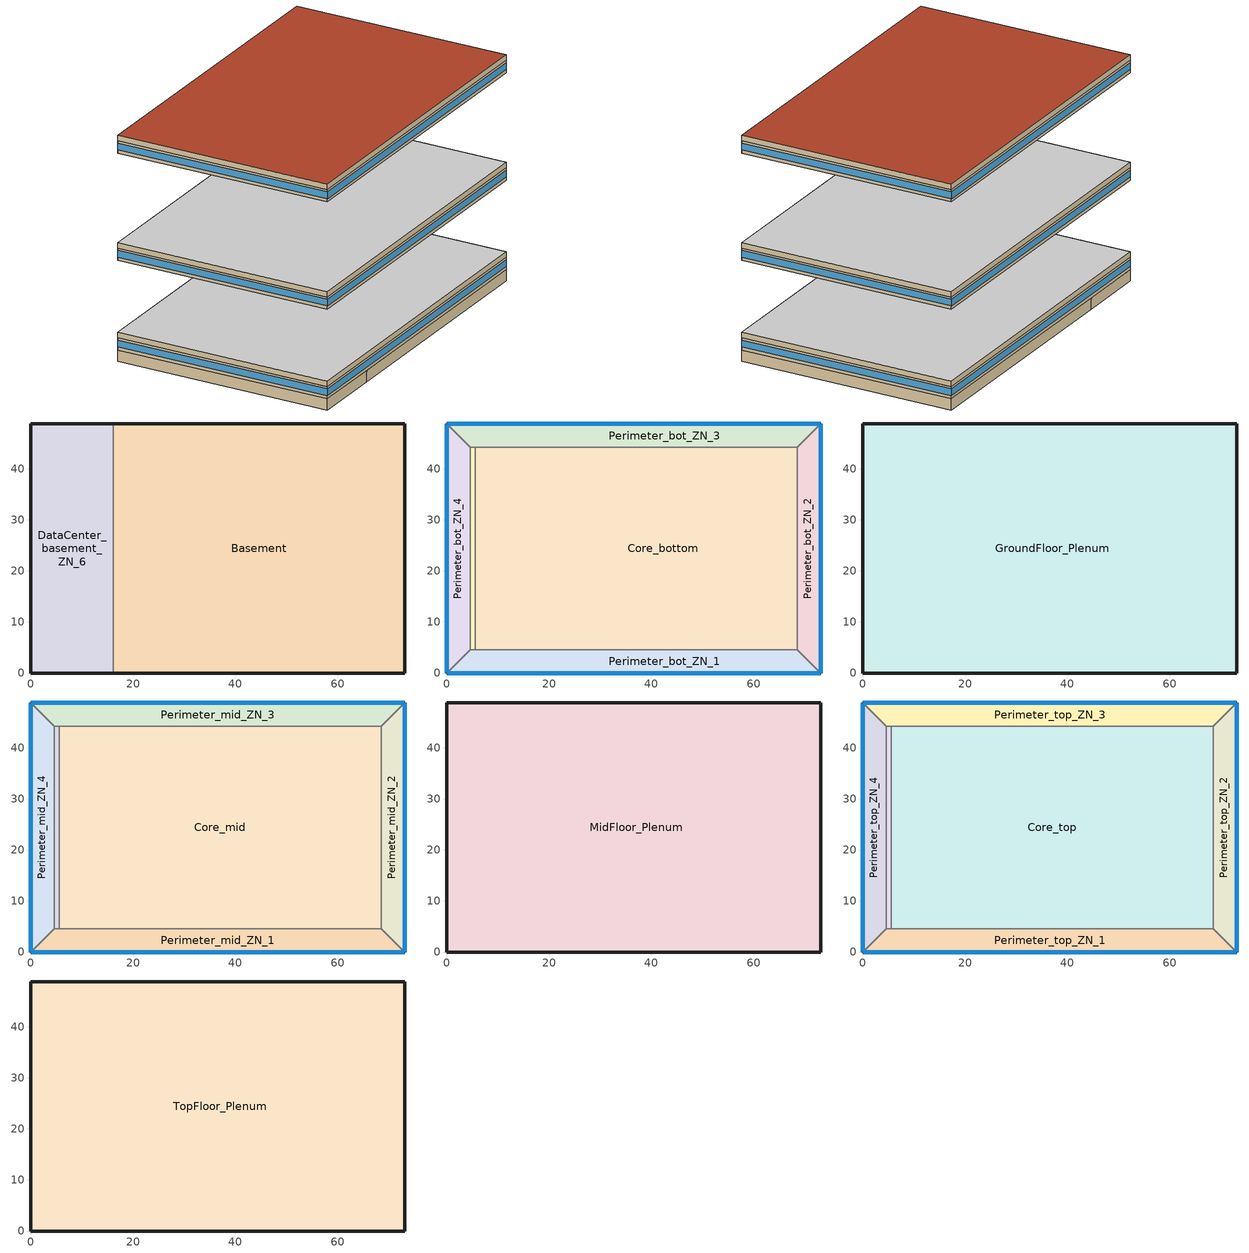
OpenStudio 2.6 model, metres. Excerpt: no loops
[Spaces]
Basement
 floor ground: 73.11,48.74 73.11,0 16.08,0 16.08,48.74 z-2.44
 wall ground: 16.08,0 73.11,0 73.11,48.74 16.08,48.74 z-2.44:0
 wall to DataCenter_basement_ZN_6: 16.08,48.74 16.08,0 z-2.44:0
DataCenter_basement_ZN_6
 floor ground: 16.08,48.74 16.08,0 0,0 0,48.74 z-2.44
 wall ground: 16.08,48.74 0,48.74 0,0 16.08,0 z-2.44:0
Core_bottom
 floor to DataCenter_basement_ZN_6: 16.08,44.16 16.08,4.57 5.49,4.57 5.49,44.16 z0
 floor to Basement: 68.53,44.16 68.53,4.57 16.08,4.57 16.08,44.16 z0
 wall to Perimeter_bot_ZN_1: 5.49,4.57 68.53,4.57 z0:2.74
 wall to DataCenter_bot_ZN_6: 5.49,44.16 5.49,4.57 z0:2.74
 wall to Perimeter_bot_ZN_2: 68.53,4.57 68.53,44.16 z0:2.74
 wall to Perimeter_bot_ZN_3: 68.53,44.16 5.49,44.16 z0:2.74
Perimeter_bot_ZN_3
 floor to Basement: 73.11,48.74 68.53,44.16 16.08,44.16 16.08,48.74 z0
 floor to DataCenter_basement_ZN_6: 16.08,48.74 16.08,44.16 4.57,44.16 0,48.74 z0
 wall outside: 73.11,48.74 0,48.74 z0:2.74
 wall to Perimeter_bot_ZN_4: 0,48.74 4.57,44.16 z0:2.74
 wall to Perimeter_bot_ZN_2: 68.53,44.16 73.11,48.74 z0:2.74
 wall to DataCenter_bot_ZN_6: 4.57,44.16 5.49,44.16 z0:2.74
 window: 73.08,48.74 0.03,48.74 z0.76:2.22
Perimeter_bot_ZN_1
 floor to DataCenter_basement_ZN_6: 16.08,4.57 16.08,0 0,0 4.57,4.57 z0
 floor to Basement: 68.53,4.57 73.11,0 16.08,0 16.08,4.57 z0
 wall outside: 0,0 73.11,0 z0:2.74
 wall to Perimeter_bot_ZN_4: 4.57,4.57 0,0 z0:2.74
 wall to DataCenter_bot_ZN_6: 5.49,4.57 4.57,4.57 z0:2.74
 wall to Perimeter_bot_ZN_2: 73.11,0 68.53,4.57 z0:2.74
 window: 0.03,0 73.08,0 z0.76:2.22
Perimeter_bot_ZN_2
 floor to Basement: 73.11,48.74 73.11,0 68.53,4.57 68.53,44.16 z0
 wall outside: 73.11,0 73.11,48.74 z0:2.74
 window: 73.11,0.03 73.11,48.71 z0.76:2.22
Perimeter_bot_ZN_4
 floor to DataCenter_basement_ZN_6: 0,48.74 4.57,44.16 4.57,4.57 0,0 z0
 wall outside: 0,48.74 0,0 z0:2.74
 wall to DataCenter_bot_ZN_6: 4.57,4.57 4.57,44.16 z0:2.74
 window: 0,48.71 0,0.03 z0.76:2.22
DataCenter_bot_ZN_6
 floor to DataCenter_basement_ZN_6: 5.49,44.16 5.49,4.57 4.57,4.57 4.57,44.16 z0
GroundFloor_Plenum
 floor to Perimeter_bot_ZN_4: 0,48.74 4.57,44.16 4.57,4.57 0,0 z2.74
 floor to Perimeter_bot_ZN_2: 73.11,48.74 73.11,0 68.53,4.57 68.53,44.16 z2.74
 floor to Perimeter_bot_ZN_1: 68.53,4.57 73.11,0 0,0 4.57,4.57 z2.74
 floor to Perimeter_bot_ZN_3: 73.11,48.74 68.53,44.16 4.57,44.16 0,48.74 z2.74
 floor to Core_bottom: 68.53,44.16 68.53,4.57 5.49,4.57 5.49,44.16 z2.74
 floor to DataCenter_bot_ZN_6: 5.49,44.16 5.49,4.57 4.57,4.57 4.57,44.16 z2.74
 wall outside: 73.11,0 73.11,48.74 0,48.74 0,0 73.11,0 z2.74:3.96
 ceiling adiabatic (BTAP-Int-Wall): 73.11,0 73.11,48.74 0,48.74 0,0 z3.96
Perimeter_mid_ZN_2
 floor adiabatic (BTAP-Int-Wall): 73.11,48.74 73.11,0 68.53,4.57 68.53,44.16 z19.82
 wall outside: 73.11,0 73.11,48.74 z19.82:22.56
 wall to Perimeter_mid_ZN_3: 73.11,48.74 68.53,44.16 z19.82:22.56
 wall to Perimeter_mid_ZN_1: 68.53,4.57 73.11,0 z19.82:22.56
 wall to Core_mid: 68.53,44.16 68.53,4.57 z19.82:22.56
 window: 73.11,0.03 73.11,48.71 z20.58:22.03
Perimeter_mid_ZN_1
 floor adiabatic (BTAP-Int-Wall): 68.53,4.57 73.11,0 0,0 4.57,4.57 z19.82
 wall outside: 0,0 73.11,0 z19.82:22.56
 wall to Perimeter_mid_ZN_4: 4.57,4.57 0,0 z19.82:22.56
 wall to DataCenter_mid_ZN_6: 5.49,4.57 4.57,4.57 z19.82:22.56
 wall to Core_mid: 68.53,4.57 5.49,4.57 z19.82:22.56
 window: 0.03,0 73.08,0 z20.58:22.03
DataCenter_mid_ZN_6
 floor adiabatic (BTAP-Int-Wall): 5.49,44.16 5.49,4.57 4.57,4.57 4.57,44.16 z19.82
 wall to Perimeter_mid_ZN_4: 4.57,44.16 4.57,4.57 z19.82:22.56
 wall to Core_mid: 5.49,4.57 5.49,44.16 z19.82:22.56
 wall to Perimeter_mid_ZN_3: 5.49,44.16 4.57,44.16 z19.82:22.56
Core_mid
 floor adiabatic (BTAP-Int-Wall): 68.53,44.16 68.53,4.57 5.49,4.57 5.49,44.16 z19.82
 wall to Perimeter_mid_ZN_3: 68.53,44.16 5.49,44.16 z19.82:22.56
Perimeter_mid_ZN_3
 floor adiabatic (BTAP-Int-Wall): 73.11,48.74 68.53,44.16 4.57,44.16 0,48.74 z19.82
 wall outside: 73.11,48.74 0,48.74 z19.82:22.56
 wall to Perimeter_mid_ZN_4: 0,48.74 4.57,44.16 z19.82:22.56
 window: 73.08,48.74 0.03,48.74 z20.58:22.03
Perimeter_mid_ZN_4
 floor adiabatic (BTAP-Int-Wall): 0,48.74 4.57,44.16 4.57,4.57 0,0 z19.82
 wall outside: 0,48.74 0,0 z19.82:22.56
 window: 0,48.71 0,0.03 z20.58:22.03
MidFloor_Plenum
 floor to Perimeter_mid_ZN_1: 68.53,4.57 73.11,0 0,0 4.57,4.57 z22.56
 floor to DataCenter_mid_ZN_6: 5.49,44.16 5.49,4.57 4.57,4.57 4.57,44.16 z22.56
 floor to Perimeter_mid_ZN_2: 73.11,48.74 73.11,0 68.53,4.57 68.53,44.16 z22.56
 floor to Perimeter_mid_ZN_4: 0,48.74 4.57,44.16 4.57,4.57 0,0 z22.56
 floor to Core_mid: 68.53,44.16 68.53,4.57 5.49,4.57 5.49,44.16 z22.56
 floor to Perimeter_mid_ZN_3: 73.11,48.74 68.53,44.16 4.57,44.16 0,48.74 z22.56
 wall outside: 73.11,48.74 0,48.74 0,0 73.11,0 73.11,48.74 z22.56:23.78
 ceiling adiabatic (BTAP-Int-Wall): 73.11,0 73.11,48.74 0,48.74 0,0 z23.78
DataCenter_top_ZN_6
 floor adiabatic (BTAP-Int-Wall): 5.49,44.16 5.49,4.57 4.57,4.57 4.57,44.16 z43.6
 wall to Perimeter_top_ZN_4: 4.57,44.16 4.57,4.57 z43.6:46.34
 wall to Core_top: 5.49,4.57 5.49,44.16 z43.6:46.34
 wall to Perimeter_top_ZN_3: 5.49,44.16 4.57,44.16 z43.6:46.34
 wall to Perimeter_top_ZN_1: 4.57,4.57 5.49,4.57 z43.6:46.34
Perimeter_top_ZN_3
 floor adiabatic (BTAP-Int-Wall): 73.11,48.74 68.53,44.16 4.57,44.16 0,48.74 z43.6
 wall outside: 73.11,48.74 0,48.74 z43.6:46.34
 wall to Core_top: 5.49,44.16 68.53,44.16 z43.6:46.34
 wall to Perimeter_top_ZN_2: 68.53,44.16 73.11,48.74 z43.6:46.34
 wall to Perimeter_top_ZN_4: 0,48.74 4.57,44.16 z43.6:46.34
 window: 73.08,48.74 0.03,48.74 z44.36:45.81
Core_top
 floor adiabatic (BTAP-Int-Wall): 68.53,44.16 68.53,4.57 5.49,4.57 5.49,44.16 z43.6
 wall to Perimeter_top_ZN_1: 5.49,4.57 68.53,4.57 z43.6:46.34
 wall to Perimeter_top_ZN_2: 68.53,4.57 68.53,44.16 z43.6:46.34
Perimeter_top_ZN_2
 floor adiabatic (BTAP-Int-Wall): 73.11,48.74 73.11,0 68.53,4.57 68.53,44.16 z43.6
 wall outside: 73.11,0 73.11,48.74 z43.6:46.34
 wall to Perimeter_top_ZN_1: 68.53,4.57 73.11,0 z43.6:46.34
 window: 73.11,0.03 73.11,48.71 z44.36:45.81
Perimeter_top_ZN_1
 floor adiabatic (BTAP-Int-Wall): 68.53,4.57 73.11,0 0,0 4.57,4.57 z43.6
 wall outside: 0,0 73.11,0 z43.6:46.34
 wall to Perimeter_top_ZN_4: 4.57,4.57 0,0 z43.6:46.34
 window: 0.03,0 73.08,0 z44.36:45.81
Perimeter_top_ZN_4
 floor adiabatic (BTAP-Int-Wall): 0,48.74 4.57,44.16 4.57,4.57 0,0 z43.6
 wall outside: 0,48.74 0,0 z43.6:46.34
 window: 0,48.71 0,0.03 z44.36:45.81
TopFloor_Plenum
 floor to Perimeter_top_ZN_3: 73.11,48.74 68.53,44.16 4.57,44.16 0,48.74 z46.34
 floor to Perimeter_top_ZN_2: 73.11,48.74 73.11,0 68.53,4.57 68.53,44.16 z46.34
 floor to Perimeter_top_ZN_1: 68.53,4.57 73.11,0 0,0 4.57,4.57 z46.34
 floor to Perimeter_top_ZN_4: 0,48.74 4.57,44.16 4.57,4.57 0,0 z46.34
 floor to DataCenter_top_ZN_6: 5.49,44.16 5.49,4.57 4.57,4.57 4.57,44.16 z46.34
 floor to Core_top: 68.53,44.16 68.53,4.57 5.49,4.57 5.49,44.16 z46.34
 wall outside: 0,0 73.11,0 73.11,48.74 0,48.74 0,0 z46.34:47.56
 roof outside: 73.11,0 73.11,48.74 0,48.74 0,0 z47.56
[Building]
LargeOffice-CAN_ON_Ottawa-Macdonald-Cartier.Intl.AP.716280_CWEC2016.epw created: 2019-05-17 15:22:30 +0000: North Axis {deg}=0; Default Construction Set=BTAP-Mass at hdd = 4500.0; Standards Number of Stories=13; Standards Number of Above Ground Stories=12; Standards Building Type=NECB2017_LargeOffice
[Site]
Ottawa=Macdonald-Cartier Intl AP_ON_CAN: Latitude {deg}=45.317; Longitude {deg}=-75.667; Time Zone {hr}=-5; Elevation {m}=114.9
[Site:WaterMainsTemperature]
Calculation Method=Correlation; Annual Average Outdoor Air Temperature {C}=6.83333; Maximum Difference In Monthly Average Outdoor Air Temperatures {deltaC}=31.2
[Site:GroundTemperature:BuildingSurface]
19.527, 19.502, 19.536, 19.598, 20.002, 21.64, 22.225, 22.375, 21.449, 20.121, 19.802, 19.633
[SizingPeriod:DesignDay] Barometric Pressure {Pa}=99952; Sky Clearness=0; Rain Indicator=0; Snow Indicator=0; Day of Month=21; Daylight Saving Time Indicator=0; Humidity Indicating Type=Wetbulb; Dry-Bulb Temperature Range Modifier Type=DefaultMultipliers
Name | Maximum Dry-Bulb Temperature {C} | Daily Dry-Bulb Temperature Range {deltaC} | Humidity Indicating Conditions at Maximum Dry-Bulb | Wind Speed {m/s} | Wind Direction {deg} | Month | Day Type | Solar Model Indicator | ASHRAE Taub | ASHRAE Taud
Ottawa=Macdonald-Cartier Intl Ann Clg .4% Condns DB=>MWB | 30.6 | 10.1 | 21.8 | 4.6 | 220 | 7 | SummerDesignDay | ASHRAETau | 0.417 | 2.264
Ottawa=Macdonald-Cartier Intl Ann Htg 99.6% Condns DB | -24.2 | 0 | -24.2 | 3.5 | 290 | 1 | WinterDesignDay | ASHRAEClearSky
[Material:NoMass] Roughness=Smooth; Thermal Absorptance=0.9; Solar Absorptance=0.7
Name | Thermal Resistance {m2-K/W} | Visible Absorptance
Typical Carpet Pad | 0.21648 | 0.8
Typical Insulation 1 | 5.20402 | 0.7
Typical Insulation 2 | 3.77764 | 0.7
Typical Insulation 3 | 6.41024 | 0.7
Typical Carpet Pad 2 | 1.25503 | 0.8
Typical Carpet Pad 3 | 3.45515 | 0.8
Typical Insulation 4 | 0.526298 | 0.7
Typical Insulation 5 | 0.526316 | 0.7
[Material]
Name | Roughness | Thickness {m} | Conductivity {W/m-K} | Density {kg/m3} | Specific Heat {J/kg-K} | Thermal Absorptance | Solar Absorptance | Visible Absorptance
100mm Normalweight concrete floor | MediumSmooth | 0.1016 | 2.31 | 2322 | 832
G01 13mm gypsum board | Smooth | 0.0127 | 0.16 | 800 | 1090 | 0.9 | 0.7 | 0.5
G05 25mm wood | MediumSmooth | 0.0254 | 0.15 | 608 | 1630 | 0.9 | 0.5 | 0.5
4 in. Normalweight Concrete Floor | MediumRough | 0.1016 | 2.31 | 2322 | 832 | 0.9 | 0.7 | 0.7
1IN Stucco | Smooth | 0.0253 | 0.6918 | 1858 | 837 | 0.9 | 0.7 | 0.92
8IN CONCRETE HW RefBldg | Rough | 0.2032 | 1.311 | 2240 | 836.8 | 0.9 | 0.7 | 0.7
1/2IN Gypsum | Smooth | 0.0127 | 0.16 | 784.9 | 830 | 0.9 | 0.4 | 0.4
Metal Roof Surface; F08 Metal surface | Smooth | 0.0008 | 45.28 | 7824 | 500 | 0.9 | 0.7 | 0.7
6 in. Normalweight Concrete Floor | MediumRough | 0.1524 | 2.31 | 2322 | 832 | 0.9 | 0.7 | 0.7
[Construction]
BTAP-Int-Floor: 100mm Normalweight concrete floor, Typical Carpet Pad
BTAP-Int-Wall: G01 13mm gypsum board, G01 13mm gypsum board
BTAP-Int-Ceiling: Typical Carpet Pad, 100mm Normalweight concrete floor
BTAP-Ext-DaylightDiffuser: SimpleGlazing
BTAP-Int-Door: G05 25mm wood
BTAP-Ext-Floor-Mass:U-0.183: Typical Insulation 1, 4 in. Normalweight Concrete Floor, Typical Carpet Pad
BTAP-Ext-Wall-Mass:U-0.247: 1IN Stucco, 8IN CONCRETE HW RefBldg, Typical Insulation 2, 1/2IN Gypsum
BTAP-Ext-Roof-Metal:U-0.156: Metal Roof Surface, Typical Insulation 3
BTAP-Grnd-Floor-Mass:U-0.757: 6 in. Normalweight Concrete Floor, Typical Carpet Pad 2
BTAP-Grnd-Roof-Mass:U-0.284: 6 in. Normalweight Concrete Floor, Typical Carpet Pad 3
BTAP-Ext-Door:U-1.9000000000000001: F08 Metal surface, Typical Insulation 4
BTAP-Ext-OverHeadDoor:U-1.9000000000000001: Typical Insulation 5
BTAP-Ext-DaylightDiffuser:U=0.190 SHGC=0.600: SimpleGlazing:U=0.190 SHGC=0.600
[DefaultConstructionSet]
BTAP-Mass at hdd = 4500.0: Default Exterior Surface Constructions=BTAP-Mass at hdd = 4500.0; Default Interior Surface Constructions=Default Surface Constructions 2; Default Ground Contact Surface Constructions=BTAP-Mass at hdd = 4500.0 1; Default Exterior SubSurface Constructions=BTAP-Mass at hdd = 4500.0; Default Interior SubSurface Constructions=Default Sub Surface Constructions 2; Interior Partition Construction=BTAP-Int-Door
[DefaultSurfaceConstructions]
Name | Floor Construction | Wall Construction | Roof Ceiling Construction
Default Surface Constructions 2 | BTAP-Int-Floor | BTAP-Int-Wall | BTAP-Int-Ceiling
BTAP-Mass at hdd = 4500.0 | BTAP-Ext-Floor-Mass:U-0.183 | BTAP-Ext-Wall-Mass:U-0.247 | BTAP-Ext-Roof-Metal:U-0.156
BTAP-Mass at hdd = 4500.0 1 | BTAP-Grnd-Floor-Mass:U-0.757 | BTAP-Grnd-Roof-Mass:U-0.284 | BTAP-Grnd-Roof-Mass:U-0.284
[DefaultSubSurfaceConstructions]
Name | Fixed Window Construction | Operable Window Construction | Door Construction | Glass Door Construction | Overhead Door Construction | Skylight Construction | Tubular Daylight Dome Construction | Tubular Daylight Diffuser Construction
Default Sub Surface Constructions 2 | BTAP-Ext-DaylightDiffuser | BTAP-Ext-DaylightDiffuser | BTAP-Int-Door
BTAP-Mass at hdd = 4500.0 | BTAP-Ext-DaylightDiffuser:U=0.190 SHGC=0.600 | BTAP-Ext-DaylightDiffuser:U=0.190 SHGC=0.600 | BTAP-Ext-Door:U-1.9000000000000001 | BTAP-Ext-DaylightDiffuser:U=0.190 SHGC=0.600 | BTAP-Ext-OverHeadDoor:U-1.9000000000000001 | BTAP-Ext-DaylightDiffuser:U=0.190 SHGC=0.600 | BTAP-Ext-DaylightDiffuser:U=0.190 SHGC=0.600 | BTAP-Ext-DaylightDiffuser:U=0.190 SHGC=0.600
[WindowMaterial:SimpleGlazingSystem] Solar Heat Gain Coefficient=0.6; Visible Transmittance=0.21
Name | U-Factor {W/m2-K}
SimpleGlazing | 2.2
SimpleGlazing:U=0.190 SHGC=0.600 | 1.9
[Space]
Name | Space Type | Building Story | Thermal Zone | Part of Total Floor Area
Core_mid | Space Function Office open plan | Building Story 2 | Sp-Core_mid Sys-6 Flr-3 Sch-A HPlcmt-core ZN | Yes
DataCenter_top_ZN_6 | Space Function Office open plan | Building Story 3 | Sp-DataCenter_top_ZN_6 Sys-6 Flr-4 Sch-A HPlcmt-core ZN
Perimeter_mid_ZN_2 | Space Function Office open plan | Building Story 2 | Sp-Perimeter_mid_ZN_2 Sys-6 Flr-3 Sch-A HPlcmt-east ZN | Yes
Perimeter_mid_ZN_1 | Space Function Office open plan | Building Story 2 | Sp-Perimeter_mid_ZN_1 Sys-6 Flr-3 Sch-A HPlcmt-south ZN | Yes
MidFloor_Plenum | Space Function - undefined - | Building Story 2 | Sp-MidFloor_Plenum Sys-0 Flr-3 Sch-- undefined - HPlcmt-north ZN | No
DataCenter_mid_ZN_6 | Space Function Office open plan | Building Story 2 | Sp-DataCenter_mid_ZN_6 Sys-6 Flr-3 Sch-A HPlcmt-core ZN
Core_bottom | Space Function Office open plan | Building Story 1 | Sp-Core_bottom Sys-6 Flr-2 Sch-A HPlcmt-core ZN | Yes
Perimeter_top_ZN_3 | Space Function Office open plan | Building Story 3 | Sp-Perimeter_top_ZN_3 Sys-6 Flr-4 Sch-A HPlcmt-north ZN | Yes
Core_top | Space Function Office open plan | Building Story 3 | Sp-Core_top Sys-6 Flr-4 Sch-A HPlcmt-core ZN | Yes
Perimeter_bot_ZN_3 | Space Function Office open plan | Building Story 1 | Sp-Perimeter_bot_ZN_3 Sys-6 Flr-2 Sch-A HPlcmt-north ZN | Yes
Basement | Space Function Electrical/Mechanical room-sch-A | Basement Story 0 | Sp-Basement Sys-6 Flr-1 Sch-A HPlcmt-north ZN | Yes
Perimeter_bot_ZN_1 | Space Function Office open plan | Building Story 1 | Sp-Perimeter_bot_ZN_1 Sys-6 Flr-2 Sch-A HPlcmt-south ZN | Yes
Perimeter_mid_ZN_3 | Space Function Office open plan | Building Story 2 | Sp-Perimeter_mid_ZN_3 Sys-6 Flr-3 Sch-A HPlcmt-north ZN | Yes
Perimeter_top_ZN_2 | Space Function Office open plan | Building Story 3 | Sp-Perimeter_top_ZN_2 Sys-6 Flr-4 Sch-A HPlcmt-east ZN | Yes
Perimeter_top_ZN_1 | Space Function Office open plan | Building Story 3 | Sp-Perimeter_top_ZN_1 Sys-6 Flr-4 Sch-A HPlcmt-south ZN | Yes
Perimeter_mid_ZN_4 | Space Function Office open plan | Building Story 2 | Sp-Perimeter_mid_ZN_4 Sys-6 Flr-3 Sch-A HPlcmt-west ZN | Yes
TopFloor_Plenum | Space Function - undefined - | Building Story 3 | Sp-TopFloor_Plenum Sys-0 Flr-4 Sch-- undefined - HPlcmt-north ZN | No
GroundFloor_Plenum | Space Function - undefined - | Building Story 1 | Sp-GroundFloor_Plenum Sys-0 Flr-2 Sch-- undefined - HPlcmt-north ZN | No
Perimeter_top_ZN_4 | Space Function Office open plan | Building Story 3 | Sp-Perimeter_top_ZN_4 Sys-6 Flr-4 Sch-A HPlcmt-west ZN | Yes
DataCenter_basement_ZN_6 | Space Function Office open plan | Basement Story 0 | Sp-DataCenter_basement_ZN_6 Sys-6 Flr-1 Sch-A HPlcmt-west ZN
Perimeter_bot_ZN_2 | Space Function Office open plan | Building Story 1 | Sp-Perimeter_bot_ZN_2 Sys-6 Flr-2 Sch-A HPlcmt-east ZN | Yes
Perimeter_bot_ZN_4 | Space Function Office open plan | Building Story 1 | Sp-Perimeter_bot_ZN_4 Sys-6 Flr-2 Sch-A HPlcmt-west ZN | Yes
DataCenter_bot_ZN_6 | Space Function Office open plan | Building Story 1 | Sp-DataCenter_bot_ZN_6 Sys-6 Flr-2 Sch-A HPlcmt-core ZN
[BuildingStory]
Name | Nominal Z Coordinate {m}
Basement Story 0 | -2.439
Building Story 1 | 0
Building Story 2 | 19.816
Building Story 3 | 43.5952
[SpaceType] Standards Building Type=Space Function
Name | Default Schedule Set | Design Specification Outdoor Air Object | Standards Space Type
Space Function Electrical/Mechanical room-sch-A | Space Function Electrical/Mechanical room-sch-A Schedule Set | Space Function Electrical/Mechanical room-sch-A Ventilation | Electrical/Mechanical room-sch-A
Space Function Office open plan | Space Function Office open plan Schedule Set | Space Function Office open plan Ventilation | Office open plan
Space Function - undefined - | Space Function - undefined - Schedule Set | Space Function - undefined - Ventilation | - undefined -
[DesignSpecification:OutdoorAir] Outdoor Air Flow per Person {m3/s-person}=0; Outdoor Air Flow Air Changes per Hour {1/hr}=0
Name | Outdoor Air Flow per Floor Area {m3/s-m2} | Outdoor Air Method | Outdoor Air Flow Rate {m3/s}
Space Function - undefined - Ventilation | 0
Space Function Electrical/Mechanical room-sch-A Ventilation | 0.0003048 | Sum | 0
Space Function Office open plan Ventilation | 0.00042164 | Sum | 0
[DefaultScheduleSet] Infiltration Schedule=Always On
Name | Number of People Schedule | People Activity Level Schedule | Lighting Schedule | Electric Equipment Schedule
Space Function - undefined - Schedule Set
Space Function Electrical/Mechanical room-sch-A Schedule Set | NECB-A-Occupancy | NECB-Activity | NECB-A-Lighting | NECB-A-Electric-Equipment
Space Function Office open plan Schedule Set | NECB-A-Occupancy | NECB-Activity | NECB-A-Occupancy-NECB-A-Lighting-0.2-0.1-0.67-Light Ruleset | NECB-A-Electric-Equipment
[ThermostatSetpoint:DualSetpoint]
Name | Heating Setpoint Temperature Schedule | Cooling Setpoint Temperature Schedule
Space Function - undefined - Thermostat 4; Space Function - undefined - Thermostat 5; Space Function - undefined - Thermostat 6
Space Function Electrical/Mechanical room-sch-A Thermostat 2; Space Function Office open plan Thermostat 20; Space Function Office open plan Thermostat 21; Space Function Office open plan Thermostat 22; Space Function Office open plan Thermostat 23; Space Function Office open plan Thermostat 24; Space Function Office open plan Thermostat 25; Space Function Office open plan Thermostat 26; Space Function Office open plan Thermostat 27; Space Function Office open plan Thermostat 28; Space Function Office open plan Thermostat 29; Space Function Office open plan Thermostat 30; Space Function Office open plan Thermostat 31; Space Function Office open plan Thermostat 32; Space Function Office open plan Thermostat 33; Space Function Office open plan Thermostat 34; Space Function Office open plan Thermostat 35; Space Function Office open plan Thermostat 36; Space Function Office open plan Thermostat 37; Space Function Office open plan Thermostat 38 | NECB-A-Thermostat Setpoint-Heating | NECB-A-Thermostat Setpoint-Cooling
[People:Definition] Number of People Calculation Method=People/Area; Fraction Radiant=0.3
Name | People per Space Floor Area {person/m2}
Space Function Electrical/Mechanical room-sch-A People Definition | 0.00500182
Space Function Office open plan People Definition | 0.0500182
[People] Work Efficiency Schedule=Work Efficiency Schedule; Clothing Insulation Schedule=Clothing Schedule; Air Velocity Schedule=Air Velocity Schedule; Multiplier=1
Name | People Definition | Space or SpaceType
Space Function Electrical/Mechanical room-sch-A People | Space Function Electrical/Mechanical room-sch-A People Definition | Space Function Electrical/Mechanical room-sch-A
Space Function Office open plan People | Space Function Office open plan People Definition | Space Function Office open plan
[Lights:Definition] Design Level Calculation Method=Watts/Area; Fraction Radiant=0.5; Fraction Visible=0.2
Name | Watts per Space Floor Area {W/m2}
Space Function Electrical/Mechanical room-sch-A Lights Definition | 4.60167
Space Function Office open plan Lights Definition | 8.69993
[Lights] Fraction Replaceable=1
Name | Lights Definition | Space or SpaceType
Space Function Electrical/Mechanical room-sch-A Lights | Space Function Electrical/Mechanical room-sch-A Lights Definition | Space Function Electrical/Mechanical room-sch-A
Space Function Office open plan Lights | Space Function Office open plan Lights Definition | Space Function Office open plan
[ElectricEquipment:Definition] Design Level Calculation Method=Watts/Area; Fraction Radiant=0.5
Name | Watts per Space Floor Area {W/m2}
Space Function Electrical/Mechanical room-sch-A Elec Equip Definition | 1.00036
Space Function Office open plan Elec Equip Definition | 7.50273
[ElectricEquipment]
Name | Electric Equipment Definition | Space or SpaceType
Space Function Electrical/Mechanical room-sch-A Elec Equip | Space Function Electrical/Mechanical room-sch-A Elec Equip Definition | Space Function Electrical/Mechanical room-sch-A
Space Function Office open plan Elec Equip | Space Function Office open plan Elec Equip Definition | Space Function Office open plan
[SpaceInfiltration:DesignFlowRate] Schedule=Always On Discrete; Design Flow Rate Calculation Method=Flow/ExteriorArea; Flow per Exterior Surface Area {m3/s-m2}=0.00025; Constant Term Coefficient=0; Temperature Term Coefficient=0; Velocity Term Coefficient=0.224; Velocity Squared Term Coefficient=0
Name | Space or SpaceType
GroundFloor_Plenum Infiltration | GroundFloor_Plenum
MidFloor_Plenum Infiltration | MidFloor_Plenum
Perimeter_bot_ZN_1 Infiltration | Perimeter_bot_ZN_1
Perimeter_bot_ZN_2 Infiltration | Perimeter_bot_ZN_2
Perimeter_bot_ZN_3 Infiltration | Perimeter_bot_ZN_3
Perimeter_bot_ZN_4 Infiltration | Perimeter_bot_ZN_4
Perimeter_mid_ZN_1 Infiltration | Perimeter_mid_ZN_1
Perimeter_mid_ZN_2 Infiltration | Perimeter_mid_ZN_2
Perimeter_mid_ZN_3 Infiltration | Perimeter_mid_ZN_3
Perimeter_mid_ZN_4 Infiltration | Perimeter_mid_ZN_4
Perimeter_top_ZN_1 Infiltration | Perimeter_top_ZN_1
Perimeter_top_ZN_2 Infiltration | Perimeter_top_ZN_2
Perimeter_top_ZN_3 Infiltration | Perimeter_top_ZN_3
Perimeter_top_ZN_4 Infiltration | Perimeter_top_ZN_4
TopFloor_Plenum Infiltration | TopFloor_Plenum
[ThermalZone] Use Ideal Air Loads=No
Name | Thermostat | Multiplier
Sp-GroundFloor_Plenum Sys-0 Flr-2 Sch-- undefined - HPlcmt-north ZN | Space Function - undefined - Thermostat 4
Sp-MidFloor_Plenum Sys-0 Flr-3 Sch-- undefined - HPlcmt-north ZN | Space Function - undefined - Thermostat 5 | 10
Sp-TopFloor_Plenum Sys-0 Flr-4 Sch-- undefined - HPlcmt-north ZN | Space Function - undefined - Thermostat 6
Sp-Basement Sys-6 Flr-1 Sch-A HPlcmt-north ZN | Space Function Electrical/Mechanical room-sch-A Thermostat 2
Sp-DataCenter_basement_ZN_6 Sys-6 Flr-1 Sch-A HPlcmt-west ZN | Space Function Office open plan Thermostat 20
Sp-Perimeter_bot_ZN_3 Sys-6 Flr-2 Sch-A HPlcmt-north ZN | Space Function Office open plan Thermostat 21
Sp-Perimeter_bot_ZN_2 Sys-6 Flr-2 Sch-A HPlcmt-east ZN | Space Function Office open plan Thermostat 22
Sp-Perimeter_bot_ZN_4 Sys-6 Flr-2 Sch-A HPlcmt-west ZN | Space Function Office open plan Thermostat 23
Sp-Perimeter_bot_ZN_1 Sys-6 Flr-2 Sch-A HPlcmt-south ZN | Space Function Office open plan Thermostat 24
Sp-Core_bottom Sys-6 Flr-2 Sch-A HPlcmt-core ZN | Space Function Office open plan Thermostat 25
Sp-DataCenter_bot_ZN_6 Sys-6 Flr-2 Sch-A HPlcmt-core ZN | Space Function Office open plan Thermostat 26
Sp-Perimeter_mid_ZN_3 Sys-6 Flr-3 Sch-A HPlcmt-north ZN | Space Function Office open plan Thermostat 27 | 10
Sp-Perimeter_mid_ZN_2 Sys-6 Flr-3 Sch-A HPlcmt-east ZN | Space Function Office open plan Thermostat 28 | 10
Sp-Perimeter_mid_ZN_4 Sys-6 Flr-3 Sch-A HPlcmt-west ZN | Space Function Office open plan Thermostat 29 | 10
Sp-Perimeter_mid_ZN_1 Sys-6 Flr-3 Sch-A HPlcmt-south ZN | Space Function Office open plan Thermostat 30 | 10
Sp-Core_mid Sys-6 Flr-3 Sch-A HPlcmt-core ZN | Space Function Office open plan Thermostat 31 | 10
Sp-DataCenter_mid_ZN_6 Sys-6 Flr-3 Sch-A HPlcmt-core ZN | Space Function Office open plan Thermostat 32 | 10
Sp-Perimeter_top_ZN_3 Sys-6 Flr-4 Sch-A HPlcmt-north ZN | Space Function Office open plan Thermostat 33
Sp-Perimeter_top_ZN_2 Sys-6 Flr-4 Sch-A HPlcmt-east ZN | Space Function Office open plan Thermostat 34
Sp-Perimeter_top_ZN_4 Sys-6 Flr-4 Sch-A HPlcmt-west ZN | Space Function Office open plan Thermostat 35
Sp-Perimeter_top_ZN_1 Sys-6 Flr-4 Sch-A HPlcmt-south ZN | Space Function Office open plan Thermostat 36
Sp-Core_top Sys-6 Flr-4 Sch-A HPlcmt-core ZN | Space Function Office open plan Thermostat 37
Sp-DataCenter_top_ZN_6 Sys-6 Flr-4 Sch-A HPlcmt-core ZN | Space Function Office open plan Thermostat 38
[Sizing:Zone] Zone Cooling Design Supply Air Temperature Input Method=SupplyAirTemperature; Zone Cooling Design Supply Air Temperature {C}=14; Zone Cooling Design Supply Air Temperature Difference {deltaC}=11.11; Zone Heating Design Supply Air Temperature Input Method=SupplyAirTemperature; Zone Heating Design Supply Air Temperature {C}=40; Zone Heating Design Supply Air Temperature Difference {deltaC}=11.11; Zone Cooling Design Supply Air Humidity Ratio {kg-H2O/kg-air}=0.0085; Zone Heating Design Supply Air Humidity Ratio {kg-H2O/kg-air}=0.008; Cooling Design Air Flow Method=DesignDay; Heating Design Air Flow Method=DesignDay; Account for Dedicated Outdoor Air System=No; Dedicated Outdoor Air System Control Strategy=NeutralSupplyAir; Dedicated Outdoor Air Low Setpoint Temperature for Design {C}=autosize; Dedicated Outdoor Air High Setpoint Temperature for Design {C}=autosize
Sp-GroundFloor_Plenum Sys-0 Flr-2 Sch-- undefined - HPlcmt-north ZN; Sp-MidFloor_Plenum Sys-0 Flr-3 Sch-- undefined - HPlcmt-north ZN; Sp-TopFloor_Plenum Sys-0 Flr-4 Sch-- undefined - HPlcmt-north ZN
[HeatExchanger:AirToAir:SensibleAndLatent] Availability Schedule=Always On Discrete; Nominal Supply Air Flow Rate {m3/s}=autosize; Sensible Effectiveness at 100% Heating Air Flow=0.5; Latent Effectiveness at 100% Heating Air Flow=0.5; Sensible Effectiveness at 75% Heating Air Flow=0.5; Latent Effectiveness at 75% Heating Air Flow=0.5; Sensible Effectiveness at 100% Cooling Air Flow=0.5; Latent Effectiveness at 100% Cooling Air Flow=0.5; Sensible Effectiveness at 75% Cooling Air Flow=0.5; Latent Effectiveness at 75% Cooling Air Flow=0.5; Supply Air Outlet Temperature Control=Yes; Heat Exchanger Type=Rotary; Frost Control Type=ExhaustOnly; Threshold Temperature {C}=-23.3; Initial Defrost Time Fraction=0.167; Rate of Defrost Time Fraction Increase {1/K}=1.44; Economizer Lockout=Yes
Name | Nominal Electric Power {W}
Sys_6_VAV with Reheat ERV | 894.928
Sys_6_VAV with Reheat 1 ERV; Sys_6_VAV with Reheat 3 ERV | 1127.93
Sys_6_VAV with Reheat 2 ERV | 107843
[AvailabilityManager:NightCycle] Control Type=CycleOnAny; Thermostat Tolerance {deltaC}=1; Cycling Run Time {s}=3600
Availability Manager Night Cycle 1; Availability Manager Night Cycle 2; Availability Manager Night Cycle 3; Availability Manager Night Cycle 4
[Coil:Cooling:DX:VariableSpeed:SpeedData] Reference Unit Gross Rated Total Cooling Capacity {W}=8914.19; Reference Unit Gross Rated Sensible Heat Ratio=0.79; Reference Unit Gross Rated Cooling COP=3.13; Reference Unit Rated Air Flow Rate {m3/s}=0.944
Name | Total Cooling Capacity Function of Temperature Curve | Total Cooling Capacity Function of Air Flow Fraction Curve | Energy Input Ratio Function of Temperature Curve | Energy Input Ratio Function of Air Flow Fraction Curve
Coil Cooling DX Variable Speed Speed Data 1 | Mitsubishi Hyper Heating VRF CCAPFT curve | Mitsubishi Hyper Heating VRF CCAPFFF curve | Mitsubishi Hyper Heating VRF CEIRFT curve | Mitsubishi Hyper Heating VRF CEIRFFF curve
Coil Cooling DX Variable Speed Speed Data 2 | Mitsubishi Hyper Heating VRF CCAPFT curve 1 | Mitsubishi Hyper Heating VRF CCAPFFF curve 1 | Mitsubishi Hyper Heating VRF CEIRFT curve 1 | Mitsubishi Hyper Heating VRF CEIRFFF curve 1
Coil Cooling DX Variable Speed Speed Data 3 | Mitsubishi Hyper Heating VRF CCAPFT curve 2 | Mitsubishi Hyper Heating VRF CCAPFFF curve 2 | Mitsubishi Hyper Heating VRF CEIRFT curve 2 | Mitsubishi Hyper Heating VRF CEIRFFF curve 2
Coil Cooling DX Variable Speed Speed Data 4 | Mitsubishi Hyper Heating VRF CCAPFT curve 3 | Mitsubishi Hyper Heating VRF CCAPFFF curve 3 | Mitsubishi Hyper Heating VRF CEIRFT curve 3 | Mitsubishi Hyper Heating VRF CEIRFFF curve 3
[Coil:Heating:DX:VariableSpeed:SpeedData] Reference Unit Gross Rated Heating Capacity {W}=9124.85; Reference Unit Gross Rated Heating COP=3.37; Reference Unit Rated Air Flow Rate {m3/s}=0.653
Name | Heating Capacity Function of Temperature Curve | Total  Heating Capacity Function of Air Flow Fraction Curve | Energy Input Ratio Function of Temperature Curve | Energy Input Ratio Function of Air Flow Fraction Curve
Coil Heating DX Variable Speed Speed Data 1 | Mitsubishi Hyper Heating VRF HCAPFT curve | Mitsubishi Hyper Heating VRF HCAPFFF curve | Mitsubishi Hyper Heating VRF HEIRFT curve | Mitsubishi Hyper Heating VRF HEIRFFF curve
Coil Heating DX Variable Speed Speed Data 2 | Mitsubishi Hyper Heating VRF HCAPFT curve 1 | Mitsubishi Hyper Heating VRF HCAPFFF curve 1 | Mitsubishi Hyper Heating VRF HEIRFT curve 1 | Mitsubishi Hyper Heating VRF HEIRFFF curve 1
Coil Heating DX Variable Speed Speed Data 3 | Mitsubishi Hyper Heating VRF HCAPFT curve 2 | Mitsubishi Hyper Heating VRF HCAPFFF curve 2 | Mitsubishi Hyper Heating VRF HEIRFT curve 2 | Mitsubishi Hyper Heating VRF HEIRFFF curve 2
Coil Heating DX Variable Speed Speed Data 4 | Mitsubishi Hyper Heating VRF HCAPFT curve 3 | Mitsubishi Hyper Heating VRF HCAPFFF curve 3 | Mitsubishi Hyper Heating VRF HEIRFT curve 3 | Mitsubishi Hyper Heating VRF HEIRFFF curve 3
[SetpointManager:OutdoorAirPretreat] Minimum Setpoint Temperature {C}=-99; Maximum Setpoint Temperature {C}=99; Minimum Setpoint Humidity Ratio {kgWater/kgDryAir}=1e-05; Maximum Setpoint Humidity Ratio {kgWater/kgDryAir}=1
Setpoint Manager Outdoor Air Pretreat 5; Setpoint Manager Outdoor Air Pretreat 4; Setpoint Manager Outdoor Air Pretreat 3; Setpoint Manager Outdoor Air Pretreat 2
[Schedule:Ruleset]
Always On: Default Day Schedule=Always On Default
Clothing Schedule: Default Day Schedule=Clothing Schedule Default Winter Clothes
Air Velocity Schedule: Default Day Schedule=Air Velocity Schedule Default
Work Efficiency Schedule: Default Day Schedule=Work Efficiency Schedule Default
NECB-A-Occupancy: Default Day Schedule=NECB-A-Occupancy Default
NECB-Activity: Default Day Schedule=NECB-Activity Default; Summer Design Day Schedule=NECB-Activity Summer Design Day; Winter Design Day Schedule=NECB-Activity Winter Design Day
NECB-A-Lighting: Default Day Schedule=NECB-A-Lighting Default
NECB-A-Electric-Equipment: Default Day Schedule=NECB-A-Electric-Equipment Default
NECB-A-Thermostat Setpoint-Heating: Default Day Schedule=NECB-A-Thermostat Setpoint-Heating Default
NECB-A-Thermostat Setpoint-Cooling: Default Day Schedule=NECB-A-Thermostat Setpoint-Cooling Default
NECB-A-Occupancy-NECB-A-Lighting-0.2-0.1-0.67-Light Ruleset: Default Day Schedule=NECB-A-Occupancy-NECB-A-Lighting-0.2-0.1-0.67-Light Default
[Schedule:Day]
Always On Default; Clothing Schedule Default Winter Clothes: 24, 0, 1
Clothing Schedule Summer Clothes: 24, 0, 0.5
Air Velocity Schedule Default; NECB-A-Electric-Equipment Sat Day; NECB-A-Electric-Equipment Sun|Hol Day: 24, 0, 0.2
Work Efficiency Schedule Default; NECB-A-Occupancy Sat Day; NECB-A-Occupancy Sun|Hol Day: 24, 0, 0
NECB-A-Occupancy Default; NECB-A-Occupancy Default|Wkdy Day: 7, 0, 0, 8, 0, 0.1, 9, 0, 0.7, 12, 0, 0.9, 14, 0, 0.5, 17, 0, 0.9, 18, 0, 0.7, 19, 0, 0.3, 23, 0, 0.1, 24, 0, 0
NECB-Activity Default; NECB-Activity Winter Design Day; NECB-Activity Summer Design Day: 24, 0, 130
NECB-A-Lighting Default; NECB-A-Lighting Default|Wkdy Day: 7, 0, 0.05, 8, 0, 0.3, 9, 0, 0.8, 17, 0, 0.9, 18, 0, 0.8, 19, 0, 0.5, 21, 0, 0.3, 23, 0, 0.1, 24, 0, 0.05
NECB-A-Lighting Sat Day; NECB-A-Lighting Sun|Hol Day: 24, 0, 0.05
NECB-A-Electric-Equipment Default; NECB-A-Electric-Equipment Default|Wkdy Day: 7, 0, 0.2, 8, 0, 0.3, 9, 0, 0.8, 18, 0, 0.9, 19, 0, 0.5, 21, 0, 0.3, 24, 0, 0.2
NECB-A-Thermostat Setpoint-Heating Default; NECB-A-Thermostat Setpoint-Heating Default|Wkdy Day: 6, 0, 18, 7, 0, 20, 21, 0, 22, 24, 0, 18
NECB-A-Thermostat Setpoint-Heating Sat Day; NECB-A-Thermostat Setpoint-Heating Sun|Hol Day: 24, 0, 18
NECB-A-Thermostat Setpoint-Cooling Default; NECB-A-Thermostat Setpoint-Cooling Default|Wkdy Day: 6, 0, 35, 21, 0, 24, 24, 0, 35
NECB-A-Thermostat Setpoint-Cooling Sat Day; NECB-A-Thermostat Setpoint-Cooling Sun|Hol Day: 24, 0, 35
NECB-A-Occupancy-NECB-A-Lighting-0.2-0.1-0.67-Light Default; NECB-A-Occupancy-NECB-A-Lighting-0.2-0.1-0.67-Default|Wkdy-Light Day: 7, 0, 0.0383, 8, 0, 0.2298, 9, 0, 0.8, 17, 0, 0.9, 18, 0, 0.8, 19, 0, 0.5, 21, 0, 0.2298, 23, 0, 0.0766, 24, 0, 0.0383
NECB-A-Occupancy-NECB-A-Lighting-0.2-0.1-0.67-Sat-Light Day; NECB-A-Occupancy-NECB-A-Lighting-0.2-0.1-0.67-Sun|Hol-Light Day: 24, 0, 0.0383
[Schedule:Rule] Date Specification Type=DateRange; Start Day=1
Name | Schedule Ruleset | Rule Order | Day Schedule | Start Month | End Month | End Day | Apply Monday | Apply Tuesday | Apply Wednesday | Apply Thursday | Apply Friday | Apply Saturday | Apply Sunday
Schedule Rule 1 | Clothing Schedule | 0 | Clothing Schedule Summer Clothes | 5 | 9 | 30
Schedule Rule 2 | NECB-A-Occupancy | 2 | NECB-A-Occupancy Default|Wkdy Day | 1 | 12 | 31 | Yes | Yes | Yes | Yes | Yes
Schedule Rule 3 | NECB-A-Occupancy | 1 | NECB-A-Occupancy Sat Day | 1 | 12 | 31 |  |  |  |  |  | Yes
Schedule Rule 4 | NECB-A-Occupancy | 0 | NECB-A-Occupancy Sun|Hol Day | 1 | 12 | 31 |  |  |  |  |  |  | Yes
Schedule Rule 5 | NECB-A-Lighting | 2 | NECB-A-Lighting Default|Wkdy Day | 1 | 12 | 31 | Yes | Yes | Yes | Yes | Yes
Schedule Rule 6 | NECB-A-Lighting | 1 | NECB-A-Lighting Sat Day | 1 | 12 | 31 |  |  |  |  |  | Yes
Schedule Rule 7 | NECB-A-Lighting | 0 | NECB-A-Lighting Sun|Hol Day | 1 | 12 | 31 |  |  |  |  |  |  | Yes
Schedule Rule 8 | NECB-A-Electric-Equipment | 2 | NECB-A-Electric-Equipment Default|Wkdy Day | 1 | 12 | 31 | Yes | Yes | Yes | Yes | Yes
Schedule Rule 9 | NECB-A-Electric-Equipment | 1 | NECB-A-Electric-Equipment Sat Day | 1 | 12 | 31 |  |  |  |  |  | Yes
Schedule Rule 10 | NECB-A-Electric-Equipment | 0 | NECB-A-Electric-Equipment Sun|Hol Day | 1 | 12 | 31 |  |  |  |  |  |  | Yes
Schedule Rule 11 | NECB-A-Thermostat Setpoint-Heating | 2 | NECB-A-Thermostat Setpoint-Heating Default|Wkdy Day | 1 | 12 | 31 | Yes | Yes | Yes | Yes | Yes
Schedule Rule 12 | NECB-A-Thermostat Setpoint-Heating | 1 | NECB-A-Thermostat Setpoint-Heating Sat Day | 1 | 12 | 31 |  |  |  |  |  | Yes
Schedule Rule 13 | NECB-A-Thermostat Setpoint-Heating | 0 | NECB-A-Thermostat Setpoint-Heating Sun|Hol Day | 1 | 12 | 31 |  |  |  |  |  |  | Yes
Schedule Rule 14 | NECB-A-Thermostat Setpoint-Cooling | 2 | NECB-A-Thermostat Setpoint-Cooling Default|Wkdy Day | 1 | 12 | 31 | Yes | Yes | Yes | Yes | Yes
Schedule Rule 15 | NECB-A-Thermostat Setpoint-Cooling | 1 | NECB-A-Thermostat Setpoint-Cooling Sat Day | 1 | 12 | 31 |  |  |  |  |  | Yes
Schedule Rule 16 | NECB-A-Thermostat Setpoint-Cooling | 0 | NECB-A-Thermostat Setpoint-Cooling Sun|Hol Day | 1 | 12 | 31 |  |  |  |  |  |  | Yes
Schedule Rule 17 | NECB-A-Occupancy-NECB-A-Lighting-0.2-0.1-0.67-Light Ruleset | 2 | NECB-A-Occupancy-NECB-A-Lighting-0.2-0.1-0.67-Default|Wkdy-Light Day | 1 | 12 | 31 | Yes | Yes | Yes | Yes | Yes
Schedule Rule 18 | NECB-A-Occupancy-NECB-A-Lighting-0.2-0.1-0.67-Light Ruleset | 1 | NECB-A-Occupancy-NECB-A-Lighting-0.2-0.1-0.67-Sat-Light Day | 1 | 12 | 31 |  |  |  |  |  | Yes
Schedule Rule 19 | NECB-A-Occupancy-NECB-A-Lighting-0.2-0.1-0.67-Light Ruleset | 0 | NECB-A-Occupancy-NECB-A-Lighting-0.2-0.1-0.67-Sun|Hol-Light Day | 1 | 12 | 31 |  |  |  |  |  |  | Yes
[Schedule:Constant]
Always On Discrete: Value=1
[Curve:Biquadratic] Minimum Value of x=15
Name | Coefficient1 Constant | Coefficient2 x | Coefficient3 x**2 | Coefficient4 y | Coefficient5 y**2 | Coefficient6 x*y | Maximum Value of x | Minimum Value of y | Maximum Value of y
Mitsubishi Hyper Heating VRF CCAPFT curve; Mitsubishi Hyper Heating VRF CCAPFT curve 1; Mitsubishi Hyper Heating VRF CCAPFT curve 2; Mitsubishi Hyper Heating VRF CCAPFT curve 3 | 0.178303 | 0.0531409 | -0.000326454 | 0.00852964 | -0.000128919 | -0.000313914 | 24 | -5 | 43
Mitsubishi Hyper Heating VRF CEIRFT curve; Mitsubishi Hyper Heating VRF CEIRFT curve 1; Mitsubishi Hyper Heating VRF CEIRFT curve 2; Mitsubishi Hyper Heating VRF CEIRFT curve 3 | 0.4084 | 0.0256637 | -0.000468567 | -0.00718285 | 0.000344681 | 9.99616e-05 | 24 | -5 | 43
Mitsubishi Hyper Heating VRF HCAPFT curve; Mitsubishi Hyper Heating VRF HCAPFT curve 1; Mitsubishi Hyper Heating VRF HCAPFT curve 2; Mitsubishi Hyper Heating VRF HCAPFT curve 3 | 1.41267 | -0.00563794 | -0.000543811 | 0.0255898 | -0.000337004 | -0.00108661 | 27 | -20 | 15
Mitsubishi Hyper Heating VRF HEIRFT curve; Mitsubishi Hyper Heating VRF HEIRFT curve 1; Mitsubishi Hyper Heating VRF HEIRFT curve 2; Mitsubishi Hyper Heating VRF HEIRFT curve 3 | 1.14888 | 0.0582594 | -0.00247355 | -0.0220304 | -7.01977e-05 | -0.00028168 | 27 | -20 | 15
[Curve:Quadratic] Coefficient3 x**2=0
Name | Coefficient1 Constant | Coefficient2 x | Minimum Value of x | Maximum Value of x
Mitsubishi Hyper Heating VRF CCAPFFF curve; Mitsubishi Hyper Heating VRF HCAPFFF curve; Mitsubishi Hyper Heating VRF CCAPFFF curve 1; Mitsubishi Hyper Heating VRF HCAPFFF curve 1; Mitsubishi Hyper Heating VRF CCAPFFF curve 2; Mitsubishi Hyper Heating VRF HCAPFFF curve 2; Mitsubishi Hyper Heating VRF CCAPFFF curve 3; Mitsubishi Hyper Heating VRF HCAPFFF curve 3 | 0.8 | 0.2 | 0.5 | 1.5
Mitsubishi Hyper Heating VRF CEIRFFF curve; Mitsubishi Hyper Heating VRF HEIRFFF curve; Mitsubishi Hyper Heating VRF CEIRFFF curve 1; Mitsubishi Hyper Heating VRF HEIRFFF curve 1; Mitsubishi Hyper Heating VRF CEIRFFF curve 2; Mitsubishi Hyper Heating VRF HEIRFFF curve 2; Mitsubishi Hyper Heating VRF CEIRFFF curve 3; Mitsubishi Hyper Heating VRF HEIRFFF curve 3 | 1 | 0 | 0 | 1
